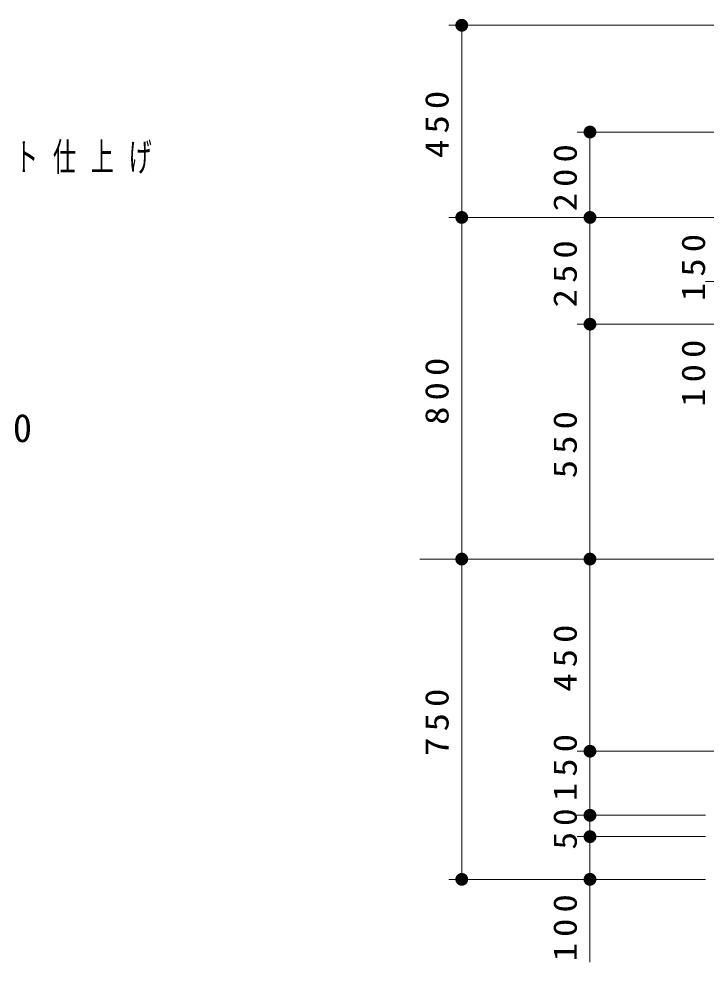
# Model space of a CAD drawing. Units: millimetres on the paper, scale 1:30. Extents: x -385 to 0, y 0 to 267.
# Drawn here: x -135.1 to -81.5, y 65.3 to 138.9 of the extents above; entities that cross this region are included whole.
import ezdxf

# ---------------------------------------------------------------- set-up
doc = ezdxf.new("R2010")
doc.units = ezdxf.units.MM
doc.layers.add('LY_1', color=7, linetype='Continuous', lineweight=13)
doc.styles.add('ＭＳ ゴシック', font='')
doc.styles.get('ＭＳ ゴシック').set_extended_font_data('MS Gothic')

# ---------------------------------------------------------------- blocks, each defined once
blk = doc.blocks.new('filled_dot')
at = {"color": 0, "linetype": 'Continuous', "lineweight": -2, "const_width": 1.25}
blk.add_lwpolyline([(-0.625, 0, 1), (0.625, 0, 1)], format="xyb", close=True, dxfattribs=at)

msp = doc.modelspace()

# ---------------------------------------------------------------- linework, layer by layer
at = {"layer": 'LY_1'}
for p, q in [((-58.116, 138.423), (-101.583, 138.423)), ((-100.583, 123.423), (-100.583, 138.423)), ((-62.283, 130.09), (-91.583, 130.09)), ((-90.583, 123.423), (-90.583, 130.09)), ((-91.583, 123.423), (-101.583, 123.423)), ((-100.583, 96.757), (-100.583, 123.423)), ((-71.716, 123.423), (-91.583, 123.423)), ((-90.583, 115.09), (-90.583, 123.423)), ((-70.916, 118.423), (-81.583, 118.423)), ((-74.449, 115.09), (-91.583, 115.09)), ((-90.583, 115.09), (-90.583, 96.757)), ((-57.083, 96.757), (-103.842, 96.757)), ((-100.583, 96.757), (-100.583, 71.757)), ((-90.583, 96.757), (-90.583, 81.757)), ((-79.916, 81.757), (-91.583, 81.757)), ((-90.583, 76.757), (-90.583, 81.757)), ((-81.583, 76.757), (-91.583, 76.757)), ((-90.583, 75.09), (-90.583, 76.757)), ((-81.583, 75.09), (-91.583, 75.09)), ((-90.583, 65.296), (-90.583, 75.09)), ((-91.583, 71.757), (-101.583, 71.757)), ((-81.583, 71.757), (-91.583, 71.757))]:
    msp.add_line(p, q, dxfattribs=at)

# ---------------------------------------------------------------- block references
at = {"layer": 'LY_1', "xscale": 0.4, "yscale": 0.4}
for p, rotation in [((-100.583, 138.423), 270), ((-90.583, 130.09), 270), ((-100.583, 123.423), 270), ((-100.583, 123.423), 90), ((-90.583, 123.423), 270), ((-90.583, 123.423), 90), ((-90.583, 115.09), 90), ((-90.583, 115.09), 270), ((-100.583, 96.757), 90), ((-100.583, 96.757), 270), ((-90.583, 96.757), 90), ((-90.583, 96.757), 270), ((-90.583, 81.757), 270), ((-90.583, 81.757), 90), ((-90.583, 76.757), 270), ((-90.583, 76.757), 90), ((-90.583, 75.09), 270), ((-90.583, 75.09), 90), ((-100.583, 71.757), 90), ((-90.583, 71.757), 90)]:
    msp.add_blockref('filled_dot', p, dxfattribs=dict(at, rotation=rotation))

# ---------------------------------------------------------------- texts
at = {"layer": 'LY_1', "char_height": 1.833, "attachment_point": 8, "rotation": 90, "style": 'ＭＳ ゴシック'}
for s, insert in [('\\T1.33;\\W1.15;450', (-101.583, 130.923)), ('\\T1.33;\\W1.15;200', (-91.583, 126.757)), ('\\T1.33;\\W1.15;250', (-91.583, 119.257)), ('\\T1.33;\\W1.15;150', (-81.583, 119.752)), ('\\T1.33;\\W1.15;100', (-81.583, 111.498)), ('\\T1.33;\\W1.15;800', (-101.583, 110.09)), ('\\T1.33;\\W1.15;550', (-91.583, 105.923)), ('\\T1.33;\\W1.15;450', (-91.583, 89.257)), ('\\T1.33;\\W1.15;750', (-101.583, 84.257)), ('\\T1.33;\\W1.15;150', (-91.583, 80.719)), ('\\T1.34;\\W1.1;50', (-91.583, 75.923)), ('\\T1.33;\\W1.15;100', (-91.583, 68.213))]:
    msp.add_mtext(s, dxfattribs=dict(at, insert=insert))
at = {"layer": 'LY_1', "char_height": 2.199, "attachment_point": 4, "style": 'ＭＳ ゴシック'}
for s, insert in [('\\T1.64;\\W0.6;ショットブラスト仕上げ', (-156.079, 128.036)), ('\\T1.5;排水管:VP50', (-158.065, 106.867))]:
    msp.add_mtext(s, dxfattribs=dict(at, insert=insert))

doc.saveas('drawing.dxf')
